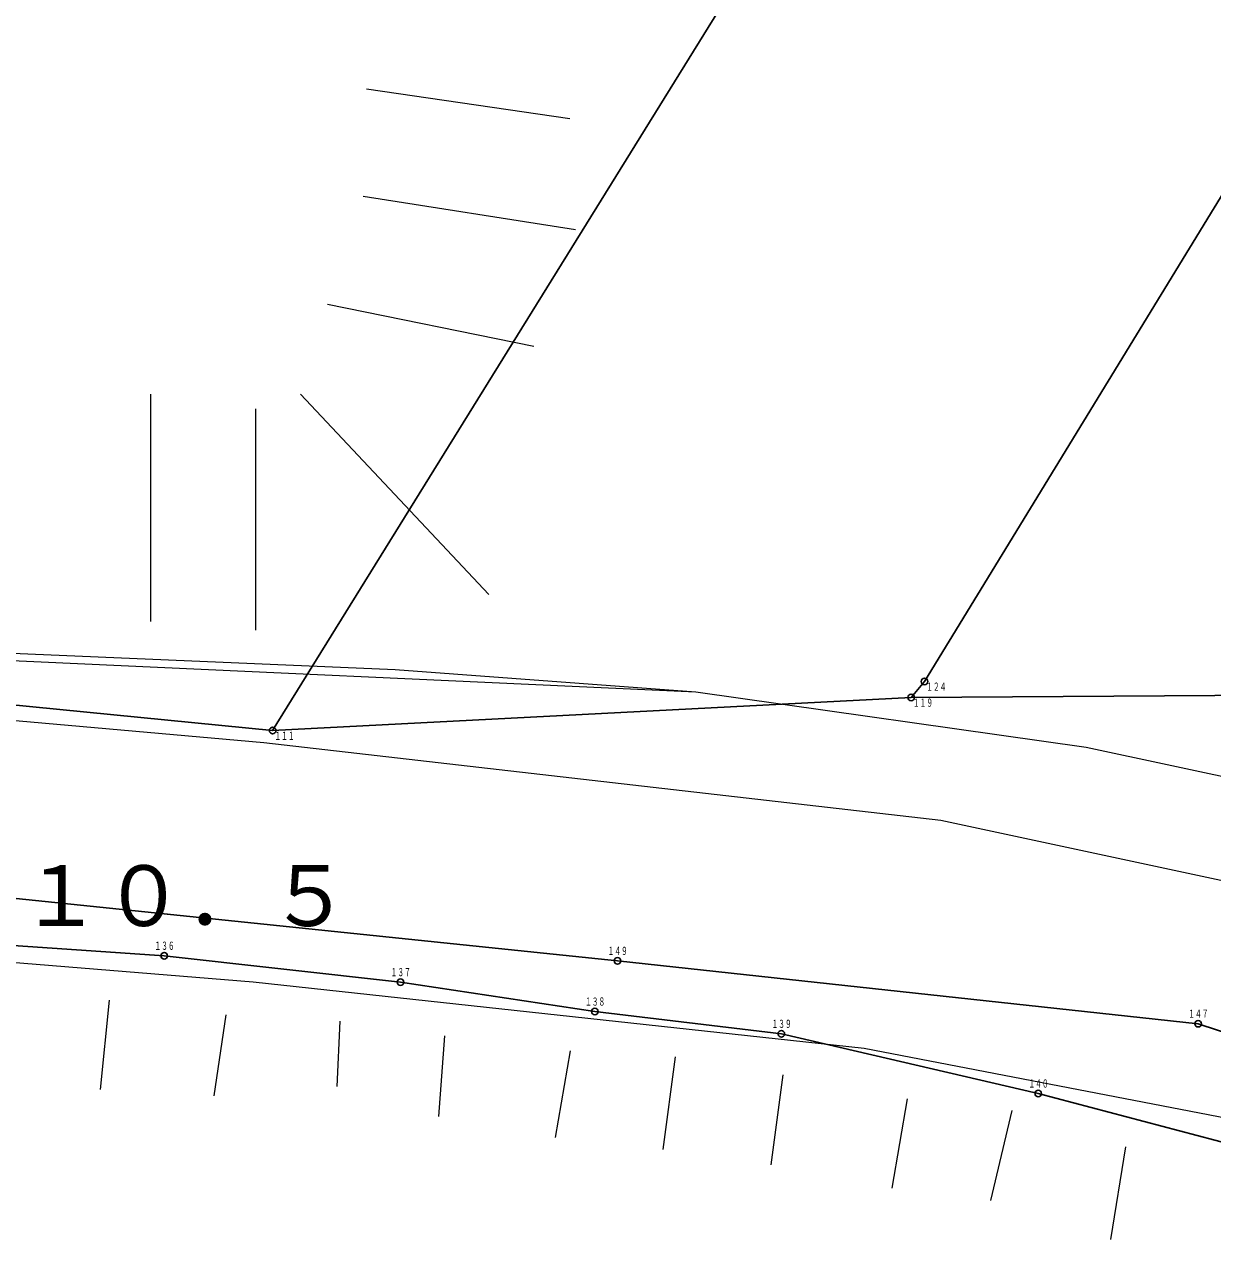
# Model space of a CAD drawing. Units: millimetres on the paper. Extents: x -947 to 759, y -3980 to 320.
# Drawn here: x -339.4 to -285, y 95.7 to 151.7 of the extents above; entities that cross this region are included whole.
import ezdxf
from ezdxf.enums import TextEntityAlignment as Align

# ---------------------------------------------------------------- set-up
doc = ezdxf.new("R2010")
doc.units = ezdxf.units.MM
doc.layers.add('0-6', color=7, linetype='Continuous', lineweight=9)
for name, color, linetype in [('6-3', 5, 'Continuous'), ('6-5', 5, 'Continuous'), ('6-6', 5, 'Continuous')]:
    doc.layers.add(name, color=color, linetype=linetype)
doc.styles.add('ＭＳ ゴシック', font='')
doc.styles.get('ＭＳ ゴシック').set_extended_font_data('MS Gothic')

msp = doc.modelspace()

# ---------------------------------------------------------------- linework, layer by layer
at = {"layer": '0-6'}
for p, q in [((-323.699, 148.789), (-314.38, 147.429)), ((-323.699, 148.789), (-314.38, 147.429)), ((-323.847, 143.869), (-314.116, 142.349)), ((-323.847, 143.869), (-314.116, 142.349)), ((-325.48, 138.929), (-316.029, 137.009)), ((-325.48, 138.929), (-316.029, 137.009)), ((-333.579, 134.809), (-333.579, 124.389)), ((-333.579, 134.809), (-333.579, 124.389)), ((-326.717, 134.809), (-318.091, 125.629)), ((-326.717, 134.809), (-318.091, 125.629)), ((-328.779, 134.129), (-328.779, 123.989)), ((-328.779, 134.129), (-328.779, 123.989)), ((-335.872, 102.949), (-335.46, 107.049)), ((-335.872, 102.949), (-335.46, 107.049)), ((-330.66, 102.669), (-330.115, 106.369)), ((-330.66, 102.669), (-330.115, 106.369)), ((-325.035, 103.089), (-324.903, 106.089)), ((-325.035, 103.089), (-324.903, 106.089)), ((-320.384, 101.709), (-320.103, 105.409)), ((-320.384, 101.709), (-320.103, 105.409)), ((-315.039, 100.749), (-314.347, 104.729)), ((-315.039, 100.749), (-314.347, 104.729)), ((-310.107, 100.209), (-309.547, 104.449)), ((-310.107, 100.209), (-309.547, 104.449)), ((-305.159, 99.509), (-304.615, 103.629)), ((-305.159, 99.509), (-304.615, 103.629)), ((-299.617, 98.429), (-298.924, 102.529)), ((-299.617, 98.429), (-298.924, 102.529)), ((-295.097, 97.869), (-294.124, 101.989)), ((-295.097, 97.869), (-294.124, 101.989)), ((-289.605, 96.089), (-288.928, 100.329)), ((-289.605, 96.089), (-288.928, 100.329))]:
    msp.add_line(p, q, dxfattribs=at)
at = {"layer": '0-6', "color": 5}
for p, q in [((-323.699, 148.789), (-314.38, 147.429)), ((-323.699, 148.789), (-314.38, 147.429)), ((-323.847, 143.869), (-314.116, 142.349)), ((-323.847, 143.869), (-314.116, 142.349)), ((-325.48, 138.929), (-316.029, 137.009)), ((-325.48, 138.929), (-316.029, 137.009)), ((-333.579, 134.809), (-333.579, 124.389)), ((-333.579, 134.809), (-333.579, 124.389)), ((-326.717, 134.809), (-318.091, 125.629)), ((-326.717, 134.809), (-318.091, 125.629)), ((-328.779, 134.129), (-328.779, 123.989)), ((-328.779, 134.129), (-328.779, 123.989)), ((-419.393, 126.265), (-308.606, 121.169)), ((-419.393, 126.265), (-308.606, 121.169)), ((-335.872, 102.949), (-335.46, 107.049)), ((-335.872, 102.949), (-335.46, 107.049)), ((-330.66, 102.669), (-330.115, 106.369)), ((-330.66, 102.669), (-330.115, 106.369)), ((-325.035, 103.089), (-324.903, 106.089)), ((-325.035, 103.089), (-324.903, 106.089)), ((-320.384, 101.709), (-320.103, 105.409)), ((-320.384, 101.709), (-320.103, 105.409)), ((-315.039, 100.749), (-314.347, 104.729)), ((-315.039, 100.749), (-314.347, 104.729)), ((-310.107, 100.209), (-309.547, 104.449)), ((-310.107, 100.209), (-309.547, 104.449)), ((-305.159, 99.509), (-304.615, 103.629)), ((-305.159, 99.509), (-304.615, 103.629)), ((-299.617, 98.429), (-298.924, 102.529)), ((-299.617, 98.429), (-298.924, 102.529)), ((-295.097, 97.869), (-294.124, 101.989)), ((-295.097, 97.869), (-294.124, 101.989)), ((-289.605, 96.089), (-288.928, 100.329)), ((-289.605, 96.089), (-288.928, 100.329))]:
    msp.add_line(p, q, dxfattribs=at)
at = {"layer": '0-6'}
for points in [[(-383.591, 125.089), (-366.42, 124.069), (-322.379, 122.189), (-308.606, 121.169), (-290.743, 118.629), (-262.85, 112.669), (-240.912, 107.069), (-208.781, 97.209), (-190.587, 90.729), (-164.905, 79.51), (-138.893, 68.81), (-112.188, 56.73), (-105.211, 51.97), (-102.324, 49.41), (-101.978, 47.55)], [(-383.591, 125.089), (-366.42, 124.069), (-322.379, 122.189), (-308.606, 121.169), (-290.743, 118.629), (-262.85, 112.669), (-240.912, 107.069), (-208.781, 97.209), (-190.587, 90.729), (-164.905, 79.51), (-138.893, 68.81), (-112.188, 56.73), (-105.211, 51.97), (-102.324, 49.41), (-101.978, 47.55)], [(-42.845, 15.351), (-63.447, 26.79), (-92.939, 42.05), (-120.403, 57.05), (-151.182, 70.53), (-206.356, 91.629), (-237.877, 101.029), (-268.904, 109.169), (-297.39, 115.269), (-328.4, 118.829), (-359.938, 121.629), (-383.08, 122.389), (-417.916, 121.889)], [(-42.845, 15.351), (-63.447, 26.79), (-92.939, 42.05), (-120.403, 57.05), (-151.182, 70.53), (-206.356, 91.629), (-237.877, 101.029), (-268.904, 109.169), (-297.39, 115.269), (-328.4, 118.829), (-359.938, 121.629), (-383.08, 122.389), (-417.916, 121.889)], [(-66.465, 17.09), (-94.918, 32.45), (-122.415, 46.33), (-154.448, 61.09), (-212.937, 82.69), (-240.648, 90.829), (-274.462, 99.729), (-300.903, 104.829), (-328.878, 107.869), (-363.204, 110.669), (-382.024, 111.429), (-415.591, 110.669)], [(-66.465, 17.09), (-94.918, 32.45), (-122.415, 46.33), (-154.448, 61.09), (-212.937, 82.69), (-240.648, 90.829), (-274.462, 99.729), (-300.903, 104.829), (-328.878, 107.869), (-363.204, 110.669), (-382.024, 111.429), (-415.591, 110.669)]]:
    msp.add_lwpolyline(points, dxfattribs=at)
at = {"layer": '0-6', "color": 5}
msp.add_lwpolyline([(-308.606, 121.169), (-290.743, 118.629), (-262.85, 112.669), (-240.912, 107.069), (-208.781, 97.209), (-190.587, 90.729), (-112.188, 56.73), (-102.324, 49.41), (-101.978, 47.55)], dxfattribs=at)
msp.add_lwpolyline([(-308.606, 121.169), (-290.743, 118.629), (-262.85, 112.669), (-240.912, 107.069), (-208.781, 97.209), (-190.587, 90.729), (-112.188, 56.73), (-102.324, 49.41), (-101.978, 47.55)], dxfattribs=at)
at = {"layer": '6-3'}
for points in [[(-389.214, 125.438), (-327.989, 119.393), (-301.724, 161.817), (-283.337, 191.298), (-336.263, 202.382), (-334.212, 213.475), (-336.228, 213.848), (-372.536, 219.573), (-374.358, 219.89)], [(-327.989, 119.393), (-298.753, 120.914), (-298.144, 121.646), (-282.458, 147.304), (-280.247, 150.941), (-262.623, 180.047), (-252.074, 196.952), (-280.828, 205.568)], [(-298.753, 120.914), (-273.245, 121.079), (-247.158, 119.884), (-241.438, 134.75), (-282.458, 147.304)], [(-79.835, 26.59), (-124.218, 52.017), (-153.435, 66.316), (-207.489, 83.541), (-281.005, 104.455), (-285.614, 105.966), (-312.202, 108.844), (-353.441, 113.129), (-380.808, 114.366), (-425.965, 115.997), (-465.273, 114.261), (-510.666, 110.643), (-542.583, 107.682)], [(-98.256, 28.853), (-118.74, 40.085), (-146.789, 55.429), (-152.847, 58.692), (-163.536, 63.868), (-176.03, 68.838), (-188.839, 72.649), (-227.462, 83.164), (-266.681, 93.872), (-281.34, 97.649), (-282.424, 99.991), (-292.932, 102.769), (-304.697, 105.503), (-313.236, 106.523), (-322.137, 107.87), (-332.951, 109.08), (-343.224, 109.78)]]:
    msp.add_lwpolyline(points, dxfattribs=at)
at = {"layer": '6-5'}
for centre in [(-298.144, 121.646), (-298.753, 120.914), (-327.989, 119.393), (-332.951, 109.08), (-312.202, 108.844), (-322.137, 107.87), (-313.236, 106.523), (-285.614, 105.966), (-304.697, 105.503), (-292.932, 102.769)]:
    msp.add_circle(centre, 0.15, dxfattribs=at)

# ---------------------------------------------------------------- texts
at = {"layer": '0-6', "color": 4, "style": 'ＭＳ ゴシック'}
msp.add_text('１０．５', height=2.786, dxfattribs=at).set_placement((-339.599, 109.604), align=Align.BOTTOM_LEFT)
at = {"layer": '6-6', "style": 'ＭＳ ゴシック', "width": 0.6}
for s, p in [('１２４', (-298.064, 121.107)), ('１１９', (-298.673, 120.375)), ('１１１', (-327.909, 118.854)), ('１３６', (-333.401, 109.24)), ('１４９', (-312.652, 109.004)), ('１３７', (-322.587, 108.03)), ('１３８', (-313.686, 106.683)), ('１４７', (-286.064, 106.126)), ('１３９', (-305.147, 105.663)), ('１４０', (-293.382, 102.929))]:
    msp.add_text(s, height=0.3666, dxfattribs=at).set_placement(p, align=Align.BOTTOM_LEFT)

doc.saveas('drawing.dxf')
